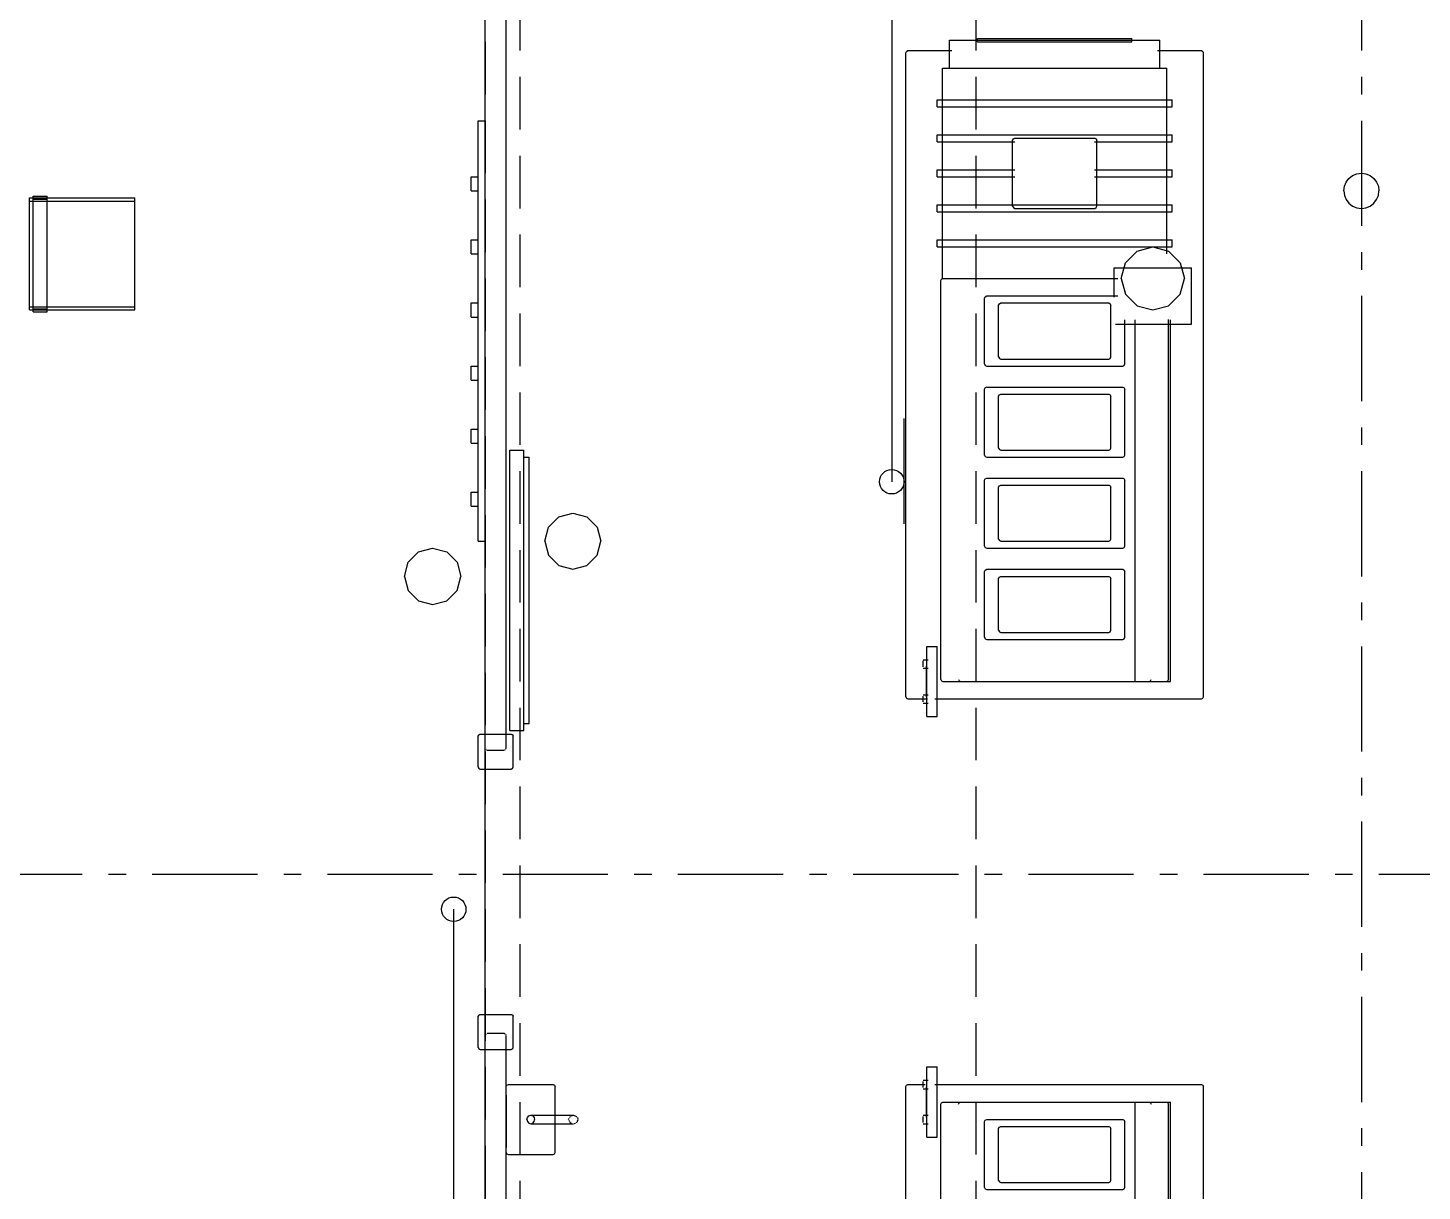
# Model space of a CAD drawing. Extents: x 5 to 836, y 5 to 589.
# Drawn here: x 286.9 to 366.5, y 452.9 to 519.3 of the extents above; entities that cross this region are included whole.
import ezdxf

# ---------------------------------------------------------------- set-up
doc = ezdxf.new("R2010")
doc.units = 0
doc.linetypes.add('CENTER', pattern=[10, 6, -1.5, 1, -1.5])
doc.linetypes.add('DASHED', pattern=[4.5, 3, -1.5])
for name, color, linetype in [('CENTRE', 4, 'CENTER'), ('CUT', 7, 'CONTINUOUS'), ('DETAIL', 8, 'CONTINUOUS'), ('GA', 4, 'DASHED'), ('MARKING', 4, 'DASHED'), ('MARKUP', 1, 'CONTINUOUS'), ('OUTLINE', 7, 'CONTINUOUS')]:
    doc.layers.add(name, color=color, linetype=linetype)

msp = doc.modelspace()

# ---------------------------------------------------------------- linework, layer by layer
at = {"layer": 'CENTRE'}
for p, q in [((363, 564), (363, 377)), ((24, 471), (742, 471))]:
    msp.add_line(p, q, dxfattribs=at)
at = {"layer": 'CUT'}
for p, q in [((313, 478.2), (313, 549.48)), ((314.2, 478.2), (314.2, 549.48)), ((312.6, 490), (312.6, 514)), ((312.6, 514), (313, 514)), ((287, 509.42), (293, 509.42)), ((287, 503.41), (287, 509.39)), ((287.2, 509.53), (288, 509.53)), ((287.2, 503.3), (287.2, 509.5)), ((288, 503.27), (288, 509.53)), ((293, 503.38), (293, 509.42)), ((349.54, 505.9), (350.2, 506.56)), ((350.2, 506.56), (351.1, 506.8)), ((351.1, 506.8), (352, 506.56)), ((352, 506.56), (352.66, 505.9)), ((349.3, 505), (349.54, 505.9)), ((352.66, 505.9), (352.9, 505)), ((349.3, 505), (349.54, 504.1)), ((352.66, 504.1), (352.9, 505)), ((349.54, 504.1), (350.2, 503.44)), ((352, 503.44), (352.66, 504.1)), ((287, 503.38), (293, 503.38)), ((287.2, 503.27), (288, 503.27)), ((350.2, 503.44), (351.1, 503.2)), ((351.1, 503.2), (352, 503.44)), ((314.4, 479.2), (314.4, 495.2)), ((314.4, 495.2), (315.2, 495.2)), ((315.2, 479.2), (315.2, 495.2)), ((315.2, 494.8), (315.5, 494.8)), ((315.5, 479.6), (315.5, 494.8)), ((312.6, 490), (313, 490)), ((312.72, 479), (314.48, 479)), ((314.4, 479.2), (315.2, 479.2)), ((314.48, 479), (314.54, 478.97)), ((315.2, 479.6), (315.5, 479.6)), ((312.6, 478.88), (312.63, 478.94)), ((312.6, 477.12), (312.6, 478.88)), ((312.64, 478.96), (312.7, 478.99)), ((314.18, 478.15), (314.2, 478.2)), ((314.56, 478.96), (314.59, 478.9)), ((314.6, 477.12), (314.6, 478.88)), ((313.02, 478.16), (313.04, 478.12)), ((313.07, 478.1), (313.12, 478.08)), ((313.12, 478.08), (314.08, 478.08)), ((314.12, 478.1), (314.16, 478.12)), ((312.61, 477.1), (312.64, 477.04)), ((312.66, 477.03), (312.72, 477)), ((312.72, 477), (314.48, 477)), ((314.5, 477.01), (314.56, 477.04)), ((314.57, 477.06), (314.6, 477.12)), ((312.6, 462.88), (312.63, 462.94)), ((312.6, 461.12), (312.6, 462.88)), ((312.64, 462.96), (312.7, 462.99)), ((312.72, 463), (314.48, 463)), ((314.48, 463), (314.54, 462.97)), ((314.56, 462.96), (314.59, 462.9)), ((314.6, 461.12), (314.6, 462.88)), ((313, 461.8), (313.02, 461.85)), ((313, 390.52), (313, 461.8)), ((313.04, 461.88), (313.08, 461.9)), ((313.12, 461.92), (314.08, 461.92)), ((314.08, 461.92), (314.13, 461.9)), ((314.16, 461.88), (314.18, 461.84)), ((314.2, 390.52), (314.2, 461.8)), ((312.61, 461.1), (312.64, 461.04)), ((312.65, 461.02), (312.72, 460.99)), ((312.72, 461), (314.48, 461)), ((314.5, 461.01), (314.56, 461.04)), ((314.57, 461.06), (314.6, 461.12)), ((317.76, 457), (317.79, 457.08)), ((317.77, 456.96), (317.8, 456.88)), ((317.8, 457.12), (317.87, 457.18)), ((317.83, 456.85), (317.9, 456.79)), ((317.9, 457.21), (317.99, 457.23)), ((317.93, 456.78), (318.03, 456.76)), ((318.03, 457.24), (318.12, 457.22)), ((318.07, 456.77), (318.16, 456.79)), ((318.16, 457.21), (318.23, 457.14)), ((318.19, 456.82), (318.26, 456.88)), ((318.26, 457.12), (318.29, 457.03)), ((318.27, 456.91), (318.3, 457))]:
    msp.add_line(p, q, dxfattribs=at)
at = {"layer": 'DETAIL'}
for p, q in [((313, 389.2), (313, 550.8)), ((339.5, 518.6), (351.5, 518.6)), ((341.1, 518.5), (341.1, 518.7)), ((341.1, 518.7), (349.9, 518.7)), ((341.1, 518.5), (349.9, 518.5)), ((349.9, 518.5), (349.9, 518.7)), ((339.1, 517), (351.9, 517)), ((338.8, 515.2), (352.2, 515.2)), ((338.8, 514.8), (352.2, 514.8)), ((312.6, 490), (312.6, 514)), ((312.6, 514), (313, 514)), ((338.8, 513.2), (352.2, 513.2)), ((338.8, 512.8), (343.23, 512.8)), ((347.77, 512.8), (352.2, 512.8)), ((338.8, 511.2), (343.23, 511.2)), ((347.77, 511.2), (352.2, 511.2)), ((362.29, 510.71), (362.5, 510.87)), ((362.5, 510.87), (362.74, 510.97)), ((362.74, 510.97), (363, 511)), ((363, 511), (363.26, 510.97)), ((363.26, 510.97), (363.5, 510.87)), ((363.5, 510.87), (363.71, 510.71)), ((312.2, 510), (312.2, 510.8)), ((312.2, 510.8), (312.6, 510.8)), ((338.8, 510.8), (343.23, 510.8)), ((347.77, 510.8), (352.2, 510.8)), ((362, 510), (362.03, 510.26)), ((362.03, 510.26), (362.13, 510.5)), ((362.13, 510.5), (362.29, 510.71)), ((363.71, 510.71), (363.87, 510.5)), ((363.87, 510.5), (363.97, 510.26)), ((363.97, 510.26), (364, 510)), ((287, 503.2), (287, 509.6)), ((287.2, 503.1), (287.2, 509.7)), ((288, 503.1), (288, 509.7)), ((293, 503.2), (293, 509.6)), ((312.2, 510), (312.6, 510)), ((362, 510), (362.03, 509.74)), ((362.03, 509.74), (362.13, 509.5)), ((362.13, 509.5), (362.29, 509.29)), ((362.29, 509.29), (362.5, 509.13)), ((363.5, 509.13), (363.71, 509.29)), ((363.71, 509.29), (363.87, 509.5)), ((363.87, 509.5), (363.97, 509.74)), ((363.97, 509.74), (364, 510)), ((338.8, 509.2), (352.2, 509.2)), ((338.8, 508.8), (352.2, 508.8)), ((362.5, 509.13), (362.74, 509.03)), ((362.74, 509.03), (363, 509)), ((363, 509), (363.26, 509.03)), ((363.26, 509.03), (363.5, 509.13)), ((312.2, 506.4), (312.2, 507.2)), ((312.2, 507.2), (312.6, 507.2)), ((338.8, 507.2), (352.2, 507.2)), ((312.2, 506.4), (312.6, 506.4)), ((338.8, 506.8), (352.2, 506.8)), ((349.54, 505.9), (350.2, 506.56)), ((350.2, 506.56), (351.1, 506.8)), ((351.1, 506.8), (352, 506.56)), ((352, 506.56), (352.66, 505.9)), ((348.9, 505.6), (353.3, 505.6)), ((349.3, 505), (349.54, 505.9)), ((352.66, 505.9), (352.9, 505)), ((339.1, 505), (349.1, 505)), ((349.3, 505), (349.51, 504.23)), ((352.66, 504.1), (352.9, 505)), ((352.56, 504.01), (352.66, 504.1)), ((312.2, 502.8), (312.2, 503.6)), ((312.2, 503.6), (312.6, 503.6)), ((312.2, 502.8), (312.6, 502.8)), ((348.97, 502.4), (353.3, 502.4)), ((312.2, 499.2), (312.2, 500)), ((312.2, 500), (312.6, 500)), ((312.2, 499.2), (312.6, 499.2)), ((312.2, 495.6), (312.2, 496.4)), ((312.2, 496.4), (312.6, 496.4)), ((312.2, 495.6), (312.6, 495.6)), ((314.4, 479.2), (314.4, 495.2)), ((314.4, 495.2), (315.2, 495.2)), ((315.2, 479.2), (315.2, 495.2)), ((315.2, 494.8), (315.5, 494.8)), ((315.5, 479.6), (315.5, 494.8)), ((312.2, 492), (312.2, 492.8)), ((312.2, 492.8), (312.6, 492.8)), ((312.2, 492), (312.6, 492)), ((316.61, 490.8), (317.2, 491.39)), ((317.2, 491.39), (318, 491.6)), ((318, 491.6), (318.8, 491.39)), ((318.8, 491.39), (319.39, 490.8)), ((316.4, 490), (316.61, 490.8)), ((319.39, 490.8), (319.6, 490)), ((308.61, 488.8), (309.2, 489.39)), ((309.2, 489.39), (310, 489.6)), ((310, 489.6), (310.8, 489.39)), ((310.8, 489.39), (311.39, 488.8)), ((312.6, 490), (313, 490)), ((316.4, 490), (316.61, 489.2)), ((319.39, 489.2), (319.6, 490)), ((308.4, 488), (308.61, 488.8)), ((311.39, 488.8), (311.6, 488)), ((316.61, 489.2), (317.2, 488.61)), ((317.2, 488.61), (318, 488.4)), ((318, 488.4), (318.8, 488.61)), ((318.8, 488.61), (319.39, 489.2)), ((308.4, 488), (308.61, 487.2)), ((311.39, 487.2), (311.6, 488)), ((308.61, 487.2), (309.2, 486.61)), ((310.8, 486.61), (311.39, 487.2)), ((309.2, 486.61), (310, 486.4)), ((310, 486.4), (310.8, 486.61)), ((338.2, 480), (338.2, 484)), ((338.2, 484), (338.8, 484)), ((338.8, 480), (338.8, 484)), ((338, 482.83), (338, 483.17)), ((350.1, 482), (352.1, 482)), ((338, 480.83), (338, 481.17)), ((338.2, 480), (338.8, 480)), ((314.4, 479.2), (315.2, 479.2)), ((315.2, 479.6), (315.5, 479.6)), ((338.2, 456), (338.2, 460)), ((338.2, 460), (338.8, 460)), ((338.8, 456), (338.8, 460)), ((338, 458.83), (338, 459.17)), ((350.1, 458), (352.1, 458)), ((315.38, 457), (315.41, 457.12)), ((315.38, 457), (315.41, 456.88)), ((315.41, 457.12), (315.49, 457.21)), ((315.41, 456.88), (315.49, 456.79)), ((315.49, 457.21), (315.6, 457.24)), ((315.49, 456.79), (315.6, 456.76)), ((315.6, 457.24), (315.71, 457.21)), ((315.6, 456.76), (315.71, 456.79)), ((315.71, 457.21), (315.79, 457.12)), ((315.71, 456.79), (315.79, 456.88)), ((315.79, 457.12), (315.82, 457)), ((315.79, 456.88), (315.82, 457)), ((338, 456.83), (338, 457.17)), ((338.2, 456), (338.8, 456))]:
    msp.add_line(p, q, dxfattribs=at)
at = {"layer": 'GA'}
for p, q in [((313, 550), (313, 390)), ((313, 550), (313, 390)), ((313, 390), (313, 550)), ((313, 390), (313, 550)), ((315, 392), (315, 548)), ((341, 548), (341, 392))]:
    msp.add_line(p, q, dxfattribs=at)
at = {"layer": 'MARKING'}
for p, q in [((336.9, 491), (336.9, 497)), ((314.22, 455.4), (314.22, 458.6))]:
    msp.add_line(p, q, dxfattribs=at)
at = {"layer": 'MARKUP'}
for p, q in [((336.2, 569.8), (336.2, 493.4)), ((311.2, 368.2), (311.2, 469))]:
    msp.add_line(p, q, dxfattribs=at)
for centre in [(336.2, 493.4), (311.2, 469)]:
    msp.add_circle(centre, 0.7, dxfattribs=at)
at = {"layer": 'OUTLINE'}
for p, q in [((337.04, 517.96), (337.12, 518)), ((337.12, 518), (339.63, 518)), ((339.5, 517), (339.5, 518.6)), ((351.37, 518), (353.88, 518)), ((351.5, 517), (351.5, 518.6)), ((353.88, 518), (353.96, 517.96)), ((337, 517.88), (337.04, 517.96)), ((337, 481.12), (337, 517.88)), ((353.96, 517.96), (354, 517.88)), ((354, 481.12), (354, 517.88)), ((339.1, 505), (339.1, 517)), ((351.9, 506.4), (351.9, 517)), ((338.8, 514.8), (338.8, 515.2)), ((352.2, 514.8), (352.2, 515.2)), ((338.8, 512.8), (338.8, 513.2)), ((343.1, 512.88), (343.14, 512.96)), ((343.1, 509.12), (343.1, 512.88)), ((343.14, 512.96), (343.22, 513)), ((343.22, 513), (347.78, 513)), ((347.78, 513), (347.86, 512.96)), ((347.86, 512.96), (347.9, 512.88)), ((347.9, 509.12), (347.9, 512.88)), ((352.2, 512.8), (352.2, 513.2)), ((338.8, 510.8), (338.8, 511.2)), ((352.2, 510.8), (352.2, 511.2)), ((287, 509.6), (293, 509.6)), ((287.2, 509.7), (288, 509.7)), ((338.8, 508.8), (338.8, 509.2)), ((343.1, 509.12), (343.14, 509.04)), ((343.14, 509.04), (343.22, 509)), ((343.22, 509), (347.78, 509)), ((347.78, 509), (347.86, 509.04)), ((347.86, 509.04), (347.9, 509.12)), ((352.2, 508.8), (352.2, 509.2)), ((338.8, 506.8), (338.8, 507.2)), ((352.2, 506.8), (352.2, 507.2)), ((348.9, 503.93), (348.9, 505.6)), ((353.3, 502.4), (353.3, 505.6)), ((339, 504.88), (339.04, 504.96)), ((339, 482.12), (339, 504.88)), ((339.04, 504.96), (339.12, 505)), ((339.12, 505), (339.26, 505)), ((341.5, 503.88), (341.54, 503.96)), ((341.5, 500.12), (341.5, 503.88)), ((341.54, 503.96), (341.62, 504)), ((341.62, 504), (349.1, 504)), ((287, 503.2), (293, 503.2)), ((287.2, 503.1), (288, 503.1)), ((342.3, 503.48), (342.34, 503.56)), ((342.3, 500.52), (342.3, 503.48)), ((342.34, 503.56), (342.42, 503.6)), ((342.42, 503.6), (348.58, 503.6)), ((348.58, 503.6), (348.66, 503.56)), ((348.66, 503.56), (348.7, 503.48)), ((348.7, 500.52), (348.7, 503.48)), ((349.5, 500.12), (349.5, 502.63)), ((350.1, 482), (350.1, 502.63)), ((352, 482.12), (352, 502.65)), ((352.1, 482), (352.1, 502.63)), ((342.3, 500.52), (342.34, 500.44)), ((348.66, 500.44), (348.7, 500.52)), ((341.5, 500.12), (341.54, 500.04)), ((341.54, 500.04), (341.62, 500)), ((341.62, 500), (349.38, 500)), ((342.34, 500.44), (342.42, 500.4)), ((342.42, 500.4), (348.58, 500.4)), ((348.58, 500.4), (348.66, 500.44)), ((349.38, 500), (349.46, 500.04)), ((349.46, 500.04), (349.5, 500.12)), ((341.5, 498.68), (341.54, 498.76)), ((341.5, 494.92), (341.5, 498.68)), ((341.53, 498.78), (341.62, 498.82)), ((341.62, 498.8), (349.38, 498.8)), ((342.3, 498.28), (342.34, 498.36)), ((342.3, 495.32), (342.3, 498.28)), ((342.34, 498.36), (342.42, 498.4)), ((342.42, 498.4), (348.58, 498.4)), ((348.58, 498.4), (348.66, 498.36)), ((348.66, 498.36), (348.7, 498.28)), ((348.7, 495.32), (348.7, 498.28)), ((349.38, 498.8), (349.46, 498.76)), ((349.46, 498.76), (349.5, 498.68)), ((349.5, 494.92), (349.5, 498.68)), ((336.9, 491), (336.9, 497)), ((341.5, 494.92), (341.54, 494.84)), ((342.3, 495.32), (342.34, 495.24)), ((342.34, 495.24), (342.42, 495.2)), ((342.42, 495.2), (348.58, 495.2)), ((348.58, 495.2), (348.66, 495.24)), ((348.66, 495.24), (348.7, 495.32)), ((349.46, 494.84), (349.5, 494.92)), ((341.54, 494.84), (341.62, 494.8)), ((341.62, 494.8), (349.38, 494.8)), ((349.38, 494.8), (349.46, 494.84)), ((341.5, 493.48), (341.54, 493.56)), ((341.5, 489.72), (341.5, 493.48)), ((341.54, 493.56), (341.62, 493.6)), ((341.62, 493.6), (349.38, 493.6)), ((349.38, 493.6), (349.46, 493.56)), ((349.46, 493.56), (349.5, 493.48)), ((349.5, 489.72), (349.5, 493.48)), ((342.3, 493.08), (342.34, 493.16)), ((342.3, 490.12), (342.3, 493.08)), ((342.34, 493.16), (342.42, 493.2)), ((342.42, 493.2), (348.58, 493.2)), ((348.58, 493.2), (348.66, 493.16)), ((348.66, 493.16), (348.7, 493.08)), ((348.7, 490.12), (348.7, 493.08)), ((341.5, 489.72), (341.54, 489.64)), ((341.54, 489.64), (341.62, 489.6)), ((341.62, 489.6), (349.38, 489.6)), ((342.3, 490.12), (342.34, 490.04)), ((342.34, 490.04), (342.42, 490)), ((342.42, 490), (348.58, 490)), ((348.58, 490), (348.66, 490.04)), ((348.66, 490.04), (348.7, 490.12)), ((349.38, 489.6), (349.46, 489.64)), ((349.46, 489.64), (349.5, 489.72)), ((341.5, 488.28), (341.54, 488.36)), ((341.5, 484.52), (341.5, 488.28)), ((341.54, 488.36), (341.62, 488.4)), ((341.62, 488.4), (349.38, 488.4)), ((342.3, 487.88), (342.34, 487.96)), ((342.3, 484.92), (342.3, 487.88)), ((342.34, 487.96), (342.42, 488)), ((342.42, 488), (348.58, 488)), ((348.58, 488), (348.66, 487.96)), ((348.66, 487.96), (348.7, 487.88)), ((348.7, 484.92), (348.7, 487.88)), ((349.38, 488.4), (349.46, 488.36)), ((349.46, 488.36), (349.5, 488.28)), ((349.5, 484.52), (349.5, 488.28)), ((342.3, 484.92), (342.34, 484.84)), ((342.34, 484.84), (342.42, 484.8)), ((342.42, 484.8), (348.58, 484.8)), ((348.58, 484.8), (348.66, 484.84)), ((348.66, 484.84), (348.7, 484.92)), ((341.5, 484.52), (341.54, 484.44)), ((341.54, 484.44), (341.62, 484.4)), ((341.62, 484.4), (349.38, 484.4)), ((349.38, 484.4), (349.46, 484.44)), ((349.46, 484.44), (349.5, 484.52)), ((338, 483.24), (338.27, 483.24)), ((338, 482.76), (338.27, 482.76)), ((338.18, 481.13), (338.18, 482.87)), ((339, 482.12), (339.04, 482.04)), ((339.04, 482.04), (339.12, 482)), ((339.12, 482), (351.88, 482)), ((340, 482.12), (340.04, 482.04)), ((340.04, 482.04), (340.12, 482)), ((350.88, 482), (350.96, 482.04)), ((350.96, 482.04), (351, 482.12)), ((351.88, 482), (351.96, 482.04)), ((351.96, 482.04), (352, 482.12)), ((337, 481.12), (337.04, 481.04)), ((337.04, 481.04), (337.12, 481)), ((337.12, 481), (338.24, 481)), ((338, 481.24), (338.27, 481.24)), ((338, 480.76), (338.27, 480.76)), ((338.66, 481), (353.88, 481)), ((353.88, 481), (353.96, 481.04)), ((353.96, 481.04), (354, 481.12)), ((312.64, 478.96), (312.72, 479)), ((312.72, 479), (314.48, 479)), ((314.48, 479), (314.56, 478.96)), ((312.6, 478.88), (312.64, 478.96)), ((312.6, 477.12), (312.6, 478.88)), ((314.56, 478.96), (314.6, 478.88)), ((314.6, 477.12), (314.6, 478.88)), ((312.6, 477.12), (312.64, 477.04)), ((312.64, 477.04), (312.72, 477)), ((312.72, 477), (314.48, 477)), ((314.48, 477), (314.56, 477.04)), ((314.56, 477.04), (314.6, 477.12)), ((312.6, 462.88), (312.64, 462.96)), ((312.6, 461.12), (312.6, 462.88)), ((312.64, 462.96), (312.72, 463)), ((312.72, 463), (314.48, 463)), ((314.48, 463), (314.56, 462.96)), ((314.56, 462.96), (314.6, 462.88)), ((314.6, 461.12), (314.6, 462.88)), ((312.6, 461.12), (312.64, 461.04)), ((312.63, 461.03), (312.72, 460.99)), ((312.72, 461), (314.48, 461)), ((314.48, 461), (314.56, 461.04)), ((314.56, 461.04), (314.6, 461.12)), ((338, 459.24), (338.27, 459.24)), ((314.2, 458.88), (314.24, 458.96)), ((314.2, 455.12), (314.2, 458.88)), ((314.24, 458.96), (314.32, 459)), ((314.32, 459), (316.88, 459)), ((316.88, 459), (316.96, 458.96)), ((316.96, 458.96), (317, 458.88)), ((317, 455.12), (317, 458.88)), ((337, 458.88), (337.04, 458.96)), ((337, 422.12), (337, 458.88)), ((337.04, 458.96), (337.12, 459)), ((337.12, 459), (338.1, 459)), ((338, 458.76), (338.27, 458.76)), ((338.18, 457.13), (338.18, 458.87)), ((338.66, 459), (353.88, 459)), ((353.88, 459), (353.96, 458.96)), ((353.96, 458.96), (354, 458.88)), ((354, 422.12), (354, 458.88)), ((339, 457.88), (339.04, 457.96)), ((339, 435.12), (339, 457.88)), ((339.04, 457.96), (339.12, 458)), ((339.12, 458), (351.88, 458)), ((340, 457.88), (340.04, 457.96)), ((340.04, 457.96), (340.12, 458)), ((350.1, 437.51), (350.1, 458)), ((350.88, 458), (350.96, 457.96)), ((350.96, 457.96), (351, 457.88)), ((351.88, 458), (351.96, 457.96)), ((351.96, 457.96), (352, 457.88)), ((352, 437.49), (352, 457.88)), ((352.1, 437.51), (352.1, 458)), ((315.6, 457.24), (318.03, 457.24)), ((315.6, 456.76), (318.03, 456.76)), ((338, 457.24), (338.27, 457.24)), ((338, 456.76), (338.27, 456.76)), ((341.5, 456.88), (341.54, 456.96)), ((341.5, 453.12), (341.5, 456.88)), ((341.54, 456.96), (341.62, 457)), ((341.62, 457), (349.38, 457)), ((349.38, 457), (349.46, 456.96)), ((349.46, 456.96), (349.5, 456.88)), ((349.5, 453.12), (349.5, 456.88)), ((342.3, 456.48), (342.34, 456.56)), ((342.3, 453.52), (342.3, 456.48)), ((342.34, 456.56), (342.42, 456.6)), ((342.42, 456.6), (348.58, 456.6)), ((348.58, 456.6), (348.66, 456.56)), ((348.66, 456.56), (348.7, 456.48)), ((348.7, 453.52), (348.7, 456.48)), ((314.2, 455.12), (314.24, 455.04)), ((314.24, 455.04), (314.32, 455)), ((314.32, 455), (316.88, 455)), ((316.88, 455), (316.96, 455.04)), ((316.96, 455.04), (317, 455.12)), ((341.5, 453.12), (341.54, 453.04)), ((341.54, 453.04), (341.62, 453)), ((341.62, 453), (349.38, 453)), ((342.3, 453.52), (342.34, 453.44)), ((342.34, 453.44), (342.42, 453.4)), ((342.42, 453.4), (348.58, 453.4)), ((348.58, 453.4), (348.66, 453.44)), ((348.66, 453.44), (348.7, 453.52)), ((349.38, 453), (349.46, 453.04)), ((349.46, 453.04), (349.5, 453.12))]:
    msp.add_line(p, q, dxfattribs=at)

doc.saveas('drawing.dxf')
